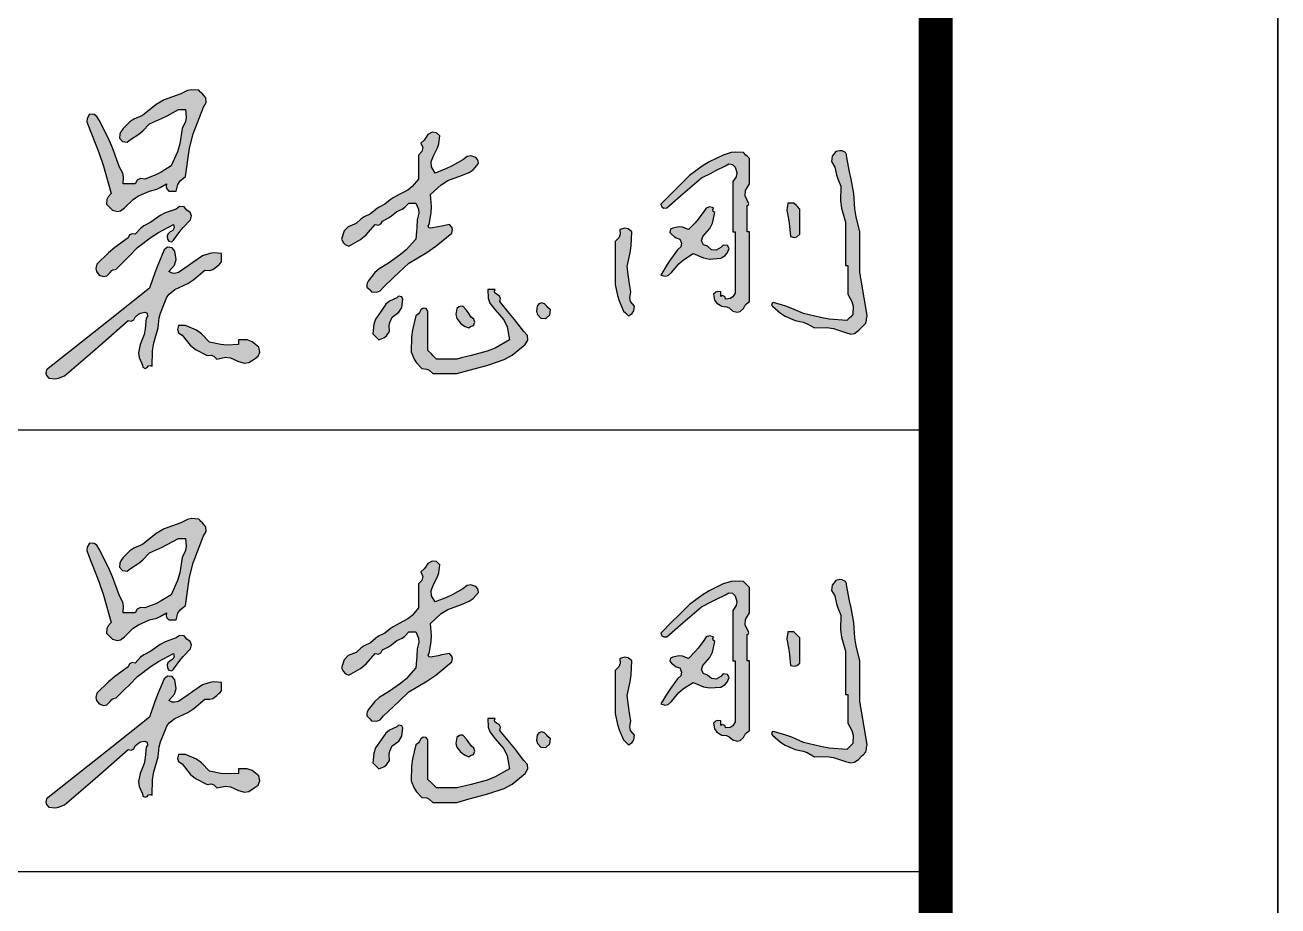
# Model space of a CAD drawing. Extents: x -737978 to 768813, y -372247 to 1140308.
# Drawn here: x 261845 to 263675, y -258268 to -256982 of the extents above; entities that cross this region are included whole.
import ezdxf

# ---------------------------------------------------------------- set-up
doc = ezdxf.new("R2010")
doc.units = 0
doc.header["$LTSCALE"] = 1000
doc.header["$MEASUREMENT"] = 0
doc.layers.get('0').update_dxf_attribs({"linetype": 'CONTINUOUS'})
doc.layers.add('PUB_TITLE', color=4, linetype='CONTINUOUS')

# ---------------------------------------------------------------- blocks, each defined once
blk = doc.blocks.new('wzg')
h = blk.add_hatch(color=256)
h.dxf.hatch_style = 1
h.paths.add_polyline_path([(0.826577, 1.278069), (0.840469, 1.264177), (0.867877, 1.25699), (0.887394, 1.260893), (0.909929, 1.278069), (0.960253, 1.326905), (0.991362, 1.347644), (1.055796, 1.375313), (1.096602, 1.386528), (1.116777, 1.395175), (1.15304, 1.416989), (1.151057, 1.39953), (1.15487, 1.388091), (1.166932, 1.375313), (1.183603, 1.375313), (1.191938, 1.375313), (1.208609, 1.375313), (1.219398, 1.413904), (1.232704, 1.433864), (1.264177, 1.458666), (1.286389, 1.623627), (1.307818, 1.706489), (1.368367, 1.861535), (1.383902, 1.888001), (1.381474, 1.91471), (1.361421, 1.937941), (1.353086, 1.946277), (1.348918, 1.950444), (1.340583, 1.958779), (1.298193, 1.961852), (1.274341, 1.957081), (1.236393, 1.937941), (1.140497, 1.903157), (1.093644, 1.876803), (1.01412, 1.812913), (0.9646, 1.791511), (0.940699, 1.775079), (0.902983, 1.736507), (0.888178, 1.717951), (0.883191, 1.704654), (0.882145, 1.680938), (0.898151, 1.661526), (0.924784, 1.658567), (0.94466, 1.673992), (0.993046, 1.704644), (1.015888, 1.723203), (1.055796, 1.764291), (1.123955, 1.794497), (1.15744, 1.811239), (1.222501, 1.847643), (1.239171, 1.847643), (1.247506, 1.847643), (1.264177, 1.847643), (1.268027, 1.802578), (1.263252, 1.777116), (1.243339, 1.736507), (1.230026, 1.647813), (1.217077, 1.603213), (1.180825, 1.52118), (1.122736, 1.485178), (1.091666, 1.469643), (1.028012, 1.444774), (1.003392, 1.448152), (0.984513, 1.438712), (0.972444, 1.416989), (0.94466, 1.416989), (0.930768, 1.416989), (0.902983, 1.416989), (0.904841, 1.456727), (0.900122, 1.478747), (0.882145, 1.514234), (0.841439, 1.625209), (0.817656, 1.679771), (0.764063, 1.785129), (0.750505, 1.807561), (0.7346, 1.817502), (0.708495, 1.819859), (0.694, 1.795993), (0.692067, 1.776662), (0.701549, 1.750399), (0.761666, 1.597489), (0.78818, 1.519343), (0.833523, 1.361421), (0.815033, 1.341249), (0.808322, 1.326149), (0.805739, 1.298907), (0.819631, 1.285015)])
h.paths.add_polyline_path([(4.760337, 1.17288), (4.764974, 1.111364), (4.787457, 1.106952), (4.802781, 1.110783), (4.820542, 1.125256), (4.820542, 1.183603), (4.820542, 1.212776), (4.820542, 1.271123), (4.80665, 1.285015), (4.799704, 1.291961), (4.785812, 1.305853), (4.77192, 1.305853), (4.764974, 1.305853), (4.751082, 1.305853), (4.747541, 1.289328), (4.746145, 1.280957), (4.744136, 1.264177), (4.756139, 1.203665)], flags=17)
h.paths.add_polyline_path([(4.050933, 0.949191), (4.014803, 0.889091), (4.039648, 0.882852), (4.057454, 0.886809), (4.077318, 0.902983), (4.120035, 0.954486), (4.14619, 0.977735), (4.202346, 1.01412), (4.261757, 0.988091), (4.297394, 0.981893), (4.362105, 0.986336), (4.38731, 1.00173), (4.398815, 1.014878), (4.410727, 1.041904), (4.401296, 1.059139), (4.375984, 1.062755), (4.362105, 1.04885), (4.335639, 1.033315), (4.308929, 1.035743), (4.285698, 1.055796), (4.262467, 1.06462), (4.251035, 1.087485), (4.257914, 1.111364), (4.298917, 1.15804), (4.314635, 1.189478), (4.327375, 1.250285), (4.318543, 1.257581), (4.31607, 1.267475), (4.320429, 1.278069), (4.297409, 1.283866), (4.278392, 1.276735), (4.26486, 1.257231), (4.231982, 1.212953), (4.213717, 1.191878), (4.174562, 1.15304), (4.140976, 1.166616), (4.119531, 1.168266), (4.084264, 1.159986), (4.07157, 1.153695), (4.068021, 1.135946), (4.077318, 1.125256), (4.09444, 1.110814), (4.104804, 1.104892), (4.12594, 1.097472), (4.135038, 1.073527), (4.130431, 1.052797), (4.112048, 1.034958), (4.070467, 0.978492)], flags=17)
h.paths.add_polyline_path([(0.748492, 0.909431), (0.764063, 0.889091), (0.788009, 0.879993), (0.808739, 0.8846), (0.826577, 0.902983), (0.837345, 0.915088), (0.84556, 0.920017), (0.861307, 0.923822), (0.911319, 0.973833), (0.936324, 0.998839), (0.986336, 1.04885), (1.065507, 1.107725), (1.10765, 1.134416), (1.194717, 1.180825), (1.197904, 1.162461), (1.190482, 1.147616), (1.173878, 1.139148), (1.161648, 1.126531), (1.157773, 1.114904), (1.159986, 1.097472), (1.166278, 1.084779), (1.184027, 1.081229), (1.194717, 1.090526), (1.229861, 1.140615), (1.249541, 1.164512), (1.291961, 1.208609), (1.297758, 1.231629), (1.290627, 1.250645), (1.271123, 1.264177), (1.254877, 1.283388), (1.228675, 1.2863), (1.208609, 1.271123), (1.146384, 1.249524), (1.115928, 1.233571), (1.062742, 1.194717), (1.022184, 1.173942), (1.002927, 1.159129), (0.972444, 1.125256), (0.95408, 1.128444), (0.939235, 1.121022), (0.930768, 1.104418), (0.854101, 1.048948), (0.817565, 1.018034), (0.750171, 0.951606), (0.74468, 0.926585)])
h.paths.add_polyline_path([(2.329697, 0.802961), (2.340811, 0.791847), (2.37068, 0.790036), (2.389891, 0.79772), (2.410271, 0.819631), (2.468475, 0.875349), (2.497649, 0.903133), (2.556138, 0.958552), (2.661189, 1.020143), (2.711789, 1.055282), (2.806195, 1.132202), (2.80945, 1.152166), (2.805614, 1.165594), (2.792303, 1.180825), (2.747807, 1.172714), (2.725578, 1.168546), (2.681166, 1.159986), (2.672651, 1.162152), (2.668708, 1.173983), (2.67422, 1.180825), (2.68529, 1.249453), (2.686719, 1.285181), (2.681166, 1.354475), (2.743458, 1.412046), (2.782298, 1.435948), (2.861763, 1.465612), (2.906169, 1.483305), (2.927868, 1.498804), (2.959007, 1.535072), (2.958044, 1.550003), (2.954715, 1.558325), (2.945115, 1.569802), (2.915227, 1.578265), (2.893706, 1.574352), (2.868709, 1.55591), (2.806838, 1.521418), (2.774637, 1.506017), (2.70895, 1.479504), (2.687373, 1.515268), (2.685366, 1.545382), (2.702004, 1.583694), (2.72309, 1.625222), (2.730422, 1.648686), (2.736734, 1.69483), (2.715592, 1.71307), (2.69161, 1.715468), (2.667274, 1.701777), (2.653032, 1.680485), (2.64446, 1.670486), (2.625598, 1.653154), (2.636499, 1.627001), (2.631827, 1.603643), (2.611706, 1.583694), (2.611706, 1.528126), (2.611706, 1.500342), (2.611706, 1.444774), (2.575138, 1.400688), (2.551208, 1.381244), (2.50057, 1.354475), (2.464835, 1.336344), (2.447698, 1.324919), (2.417217, 1.298907), (2.381483, 1.280776), (2.364345, 1.269351), (2.333865, 1.243339), (2.298131, 1.225208), (2.280993, 1.213782), (2.250513, 1.187771), (2.205205, 1.168706), (2.182545, 1.144158), (2.16716, 1.097472), (2.177658, 1.076363), (2.187727, 1.066294), (2.208836, 1.055796), (2.277294, 1.095179), (2.30949, 1.121522), (2.361649, 1.180825), (2.380013, 1.177637), (2.394857, 1.185059), (2.403325, 1.201663), (2.439059, 1.219794), (2.456197, 1.231219), (2.486678, 1.257231), (2.517732, 1.270862), (2.532701, 1.281339), (2.556138, 1.305853), (2.572808, 1.305853), (2.581143, 1.305853), (2.597814, 1.305853), (2.612861, 1.269876), (2.61454, 1.246359), (2.60476, 1.208609), (2.60178, 1.164167), (2.600391, 1.141939), (2.597814, 1.097472), (2.540174, 1.035431), (2.507499, 1.007018), (2.438055, 0.958552), (2.384177, 0.925917), (2.359062, 0.903756), (2.319973, 0.854361), (2.314948, 0.841115), (2.313483, 0.833791), (2.313027, 0.819631), (2.32414, 0.808517)])
h.paths.add_polyline_path([(4.411393, 0.699201), (4.431565, 0.680711), (4.456409, 0.674472), (4.474216, 0.678429), (4.494079, 0.694603), (4.504232, 0.713781), (4.511776, 0.722834), (4.528809, 0.736279), (4.528809, 0.897427), (4.528809, 0.978001), (4.528809, 1.139148), (4.523253, 1.139148), (4.520474, 1.139148), (4.514917, 1.139148), (4.514917, 1.200273), (4.514917, 1.230836), (4.514917, 1.291961), (4.521091, 1.292653), (4.525014, 1.300499), (4.521863, 1.305853), (4.504058, 1.346681), (4.506059, 1.378697), (4.528809, 1.416989), (4.528809, 1.475336), (4.528809, 1.504509), (4.528809, 1.562856), (4.514917, 1.576748), (4.507971, 1.583694), (4.494079, 1.597586), (4.446619, 1.600643), (4.421452, 1.597682), (4.375997, 1.583694), (4.294266, 1.543654), (4.254737, 1.519654), (4.181508, 1.465612), (4.114826, 1.39893), (4.081485, 1.365589), (4.014803, 1.298907), (4.021252, 1.284045), (4.033385, 1.276764), (4.049534, 1.278069), (4.129918, 1.347749), (4.170205, 1.382479), (4.250968, 1.45172), (4.306536, 1.479504), (4.334321, 1.493396), (4.389889, 1.52118), (4.409483, 1.532035), (4.429138, 1.529578), (4.445457, 1.514234), (4.455349, 1.481913), (4.451405, 1.458247), (4.431565, 1.430881), (4.431565, 1.314188), (4.431565, 1.255842), (4.431565, 1.139148), (4.437122, 1.139148), (4.4399, 1.139148), (4.445457, 1.139148), (4.445457, 0.997449), (4.445457, 0.9266), (4.445457, 0.784901), (4.431899, 0.762469), (4.415994, 0.752528), (4.389889, 0.750171), (4.38856, 0.762525), (4.372785, 0.770412), (4.362105, 0.764063), (4.362105, 0.775177), (4.362105, 0.780733), (4.362105, 0.791847), (4.344645, 0.793831), (4.333206, 0.790018), (4.320429, 0.777955), (4.326159, 0.744528), (4.339604, 0.725321), (4.369051, 0.708495), (4.396293, 0.705912)])
h.paths.add_polyline_path([(3.816147, 0.66404), (3.827261, 0.652926), (3.849693, 0.666485), (3.859633, 0.682389), (3.861991, 0.708495), (3.840556, 0.735358), (3.834881, 0.758057), (3.841153, 0.791847), (3.832817, 0.850194), (3.82865, 0.879367), (3.820315, 0.937714), (3.837258, 1.017266), (3.842873, 1.05798), (3.848099, 1.139148), (3.825151, 1.155769), (3.806213, 1.159556), (3.778638, 1.15304), (3.780356, 1.123165), (3.772702, 1.104029), (3.750854, 1.08358), (3.750854, 0.983557), (3.750854, 0.933546), (3.750854, 0.833523), (3.764824, 0.770918), (3.774701, 0.739877), (3.799477, 0.680711), (3.81059, 0.669597)])
h.paths.add_polyline_path([(3.300912, 0.6607), (3.320201, 0.639034), (3.349709, 0.637776), (3.373099, 0.658243), (3.375769, 0.687657), (3.361877, 0.701549), (3.354931, 0.708495), (3.341039, 0.722387), (3.324321, 0.7278), (3.309489, 0.722856), (3.299363, 0.708495), (3.295185, 0.67979)])
h.paths.add_polyline_path([(2.882662, 0.591837), (2.903439, 0.583466), (2.913584, 0.590641), (2.919397, 0.593547), (2.931223, 0.597358), (2.937914, 0.616447), (2.933096, 0.633308), (2.917331, 0.64598), (2.900261, 0.672667), (2.890372, 0.685381), (2.868709, 0.708495), (2.853778, 0.707531), (2.845456, 0.704202), (2.833979, 0.694603), (2.827632, 0.660827), (2.833322, 0.638066), (2.854817, 0.61125), (2.872577, 0.5976)], flags=17)
h.paths.add_polyline_path([(5.015357, 0.579397), (5.084491, 0.555682), (5.114478, 0.547572), (5.135686, 0.551428), (5.160898, 0.569574), (5.177568, 0.586245), (5.185903, 0.59458), (5.202574, 0.61125), (5.205352, 0.627921), (5.206742, 0.636256), (5.20952, 0.652926), (5.195628, 0.736279), (5.188682, 0.777955), (5.17479, 0.861307), (5.172011, 0.877978), (5.170622, 0.886313), (5.167844, 0.902983), (5.167844, 0.997449), (5.167844, 1.044682), (5.167844, 1.139148), (5.146148, 1.226482), (5.139093, 1.271632), (5.133114, 1.361421), (5.116443, 1.444774), (5.108108, 1.48645), (5.091437, 1.569802), (5.09068, 1.581233), (5.089202, 1.587144), (5.084491, 1.597586), (5.064296, 1.607278), (5.050883, 1.608954), (5.028923, 1.604532), (5.006248, 1.576281), (5.003889, 1.545621), (5.021977, 1.514234), (5.031887, 1.468726), (5.038942, 1.446151), (5.056707, 1.403097), (5.055038, 1.319024), (5.060853, 1.275416), (5.084491, 1.194717), (5.084491, 1.094694), (5.084491, 1.044682), (5.084491, 0.94466), (5.090048, 0.94466), (5.092827, 0.94466), (5.098384, 0.94466), (5.098384, 0.877978), (5.098384, 0.844637), (5.098384, 0.777955), (5.12177, 0.73544), (5.128143, 0.708355), (5.126168, 0.659873), (5.112276, 0.64598), (5.10533, 0.639034), (5.091437, 0.625142), (4.990428, 0.634067), (4.939824, 0.642501), (4.841381, 0.666819), (4.773572, 0.696009), (4.738584, 0.708605), (4.66773, 0.729333), (4.659215, 0.727167), (4.655271, 0.715336), (4.660784, 0.708495), (4.707981, 0.667619), (4.735568, 0.650195), (4.792758, 0.625142), (4.839345, 0.615991), (4.862777, 0.607204), (4.903895, 0.583466), (4.97696, 0.585305)])
h.paths.add_polyline_path([(2.368595, 0.527898), (2.382487, 0.514006), (2.412209, 0.524968), (2.42706, 0.536519), (2.445001, 0.562628), (2.442437, 0.596332), (2.445537, 0.61493), (2.458893, 0.64598), (2.498926, 0.673541), (2.515928, 0.701878), (2.521408, 0.750171), (2.515116, 0.762864), (2.497367, 0.766414), (2.486678, 0.757117), (2.443714, 0.737296), (2.423037, 0.7198), (2.396379, 0.680711), (2.364226, 0.634546), (2.35324, 0.604727), (2.347757, 0.548736), (2.361649, 0.534844)])
h.paths.add_polyline_path([(1.523865, 0.409515), (1.569802, 0.388977), (1.604978, 0.379071), (1.629529, 0.382848), (1.6601, 0.40287), (1.684989, 0.419483), (1.694449, 0.443134), (1.687884, 0.47233), (1.648455, 0.50322), (1.619886, 0.513304), (1.569802, 0.514006), (1.569802, 0.502892), (1.569802, 0.497336), (1.569802, 0.486222), (1.502938, 0.483664), (1.468616, 0.486524), (1.403097, 0.500114), (1.356142, 0.549063), (1.326241, 0.569993), (1.264177, 0.597358), (1.247506, 0.597358), (1.239171, 0.597358), (1.222501, 0.597358), (1.216703, 0.574338), (1.223834, 0.555322), (1.243339, 0.54179), (1.290485, 0.483374), (1.322252, 0.457657), (1.389205, 0.423708), (1.412847, 0.425853), (1.428372, 0.420031), (1.444774, 0.40287), (1.494099, 0.412822)])
h.paths.add_polyline_path([(2.674886, 0.338008), (2.695058, 0.319517), (2.750627, 0.319517), (2.778411, 0.319517), (2.833979, 0.319517), (2.906164, 0.339165), (2.942283, 0.34889), (3.014576, 0.368139), (3.107767, 0.399202), (3.153611, 0.424343), (3.229902, 0.486222), (3.245416, 0.512701), (3.24299, 0.539381), (3.222956, 0.562628), (3.167812, 0.632425), (3.140026, 0.667158), (3.084036, 0.736279), (3.087224, 0.754642), (3.079801, 0.769487), (3.063198, 0.777955), (3.054366, 0.785252), (3.051893, 0.795145), (3.056252, 0.805739), (3.039581, 0.805739), (3.031246, 0.805739), (3.014576, 0.805739), (3.015278, 0.755655), (3.025361, 0.727086), (3.056252, 0.687657), (3.105973, 0.6288), (3.124783, 0.589615), (3.139604, 0.514006), (3.056252, 0.466447), (3.010236, 0.447753), (2.917331, 0.423708), (2.88399, 0.415372), (2.86732, 0.411205), (2.833979, 0.40287), (2.786746, 0.40287), (2.763129, 0.40287), (2.715896, 0.40287), (2.696448, 0.422318), (2.686723, 0.432043), (2.667274, 0.451492), (2.667274, 0.543179), (2.667274, 0.589023), (2.667274, 0.680711), (2.65738, 0.694412), (2.639401, 0.697409), (2.625598, 0.687657), (2.618105, 0.671521), (2.611911, 0.663779), (2.597814, 0.652926), (2.578031, 0.571197), (2.572352, 0.528604), (2.57003, 0.444546), (2.586282, 0.401254), (2.599907, 0.38006), (2.632544, 0.347301), (2.659786, 0.344719)])
h.paths.add_polyline_path([(0.459019, 0.306963), (0.47233, 0.291733), (0.508732, 0.288511), (0.528878, 0.291611), (0.562628, 0.305625), (0.710697, 0.432489), (0.784331, 0.496398), (0.930768, 0.625142), (0.949131, 0.621955), (0.963976, 0.629377), (0.972444, 0.64598), (0.990854, 0.662673), (1.003612, 0.669052), (1.028012, 0.673765), (1.040705, 0.667473), (1.044255, 0.649724), (1.034958, 0.639034), (1.030424, 0.576515), (1.023161, 0.54456), (1.000228, 0.486222), (0.991466, 0.439477), (0.994749, 0.411574), (1.01412, 0.368139), (1.016675, 0.35598), (1.030643, 0.348996), (1.041904, 0.354247), (1.049201, 0.363079), (1.059094, 0.365552), (1.069688, 0.361193), (1.073005, 0.45112), (1.080144, 0.496814), (1.104418, 0.583466), (1.110588, 0.640411), (1.117794, 0.669238), (1.139148, 0.722387), (1.155512, 0.760716), (1.169448, 0.779298), (1.201663, 0.805739), (1.276472, 0.840446), (1.312465, 0.863481), (1.375313, 0.916876), (1.404307, 0.915994), (1.421053, 0.921017), (1.444774, 0.937714), (1.455887, 0.948827), (1.461444, 0.954384), (1.472558, 0.965498), (1.472558, 0.984947), (1.472558, 0.994671), (1.472558, 1.01412), (1.42783, 1.01668), (1.404142, 1.013719), (1.361421, 1.000228), (1.305853, 0.96133), (1.278069, 0.941881), (1.222501, 0.902983), (1.200541, 0.898561), (1.187128, 0.900238), (1.166932, 0.909929), (1.200077, 0.946336), (1.209819, 0.979459), (1.201663, 1.028012), (1.185657, 1.047424), (1.159024, 1.050383), (1.139148, 1.034958), (1.10302, 0.947144), (1.086317, 0.902601), (1.055796, 0.812685), (0.81679, 0.623833), (0.697318, 0.529367), (0.458438, 0.340355), (0.455182, 0.320392)])
for p, q in [((1.298193, 1.961852), (1.274341, 1.957081)), ((1.340583, 1.958779), (1.298193, 1.961852)), ((1.348918, 1.950444), (1.340583, 1.958779)), ((1.140497, 1.903157), (1.093644, 1.876803)), ((1.236393, 1.937941), (1.140497, 1.903157)), ((1.274341, 1.957081), (1.236393, 1.937941)), ((1.353086, 1.946277), (1.348918, 1.950444)), ((1.361421, 1.937941), (1.353086, 1.946277)), ((1.381474, 1.91471), (1.361421, 1.937941)), ((1.368367, 1.861535), (1.383902, 1.888001)), ((1.383902, 1.888001), (1.381474, 1.91471)), ((0.708495, 1.819859), (0.694, 1.795993)), ((0.7346, 1.817502), (0.708495, 1.819859)), ((0.750505, 1.807561), (0.7346, 1.817502)), ((1.093644, 1.876803), (1.01412, 1.812913)), ((1.15744, 1.811239), (1.222501, 1.847643)), ((1.222501, 1.847643), (1.239171, 1.847643)), ((1.239171, 1.847643), (1.247506, 1.847643)), ((1.247506, 1.847643), (1.264177, 1.847643)), ((1.264177, 1.847643), (1.268027, 1.802578)), ((1.307818, 1.706489), (1.368367, 1.861535)), ((0.694, 1.795993), (0.692067, 1.776662)), ((0.692067, 1.776662), (0.701549, 1.750399)), ((0.701549, 1.750399), (0.761666, 1.597489)), ((0.764063, 1.785129), (0.750505, 1.807561)), ((0.817656, 1.679771), (0.764063, 1.785129)), ((0.940699, 1.775079), (0.902983, 1.736507)), ((0.9646, 1.791511), (0.940699, 1.775079)), ((1.01412, 1.812913), (0.9646, 1.791511)), ((1.015888, 1.723203), (1.055796, 1.764291)), ((1.055796, 1.764291), (1.123955, 1.794497)), ((1.123955, 1.794497), (1.15744, 1.811239)), ((1.263252, 1.777116), (1.243339, 1.736507)), ((1.268027, 1.802578), (1.263252, 1.777116)), ((0.841439, 1.625209), (0.817656, 1.679771)), ((0.883191, 1.704654), (0.882145, 1.680938)), ((0.882145, 1.680938), (0.898151, 1.661526)), ((0.888178, 1.717951), (0.883191, 1.704654)), ((0.902983, 1.736507), (0.888178, 1.717951)), ((0.924784, 1.658567), (0.94466, 1.673992)), ((0.94466, 1.673992), (0.993046, 1.704644)), ((0.993046, 1.704644), (1.015888, 1.723203)), ((1.243339, 1.736507), (1.230026, 1.647813)), ((1.286389, 1.623627), (1.307818, 1.706489)), ((2.64446, 1.670486), (2.625598, 1.653154)), ((2.653032, 1.680485), (2.64446, 1.670486)), ((2.667274, 1.701777), (2.653032, 1.680485)), ((2.69161, 1.715468), (2.667274, 1.701777)), ((2.715592, 1.71307), (2.69161, 1.715468)), ((2.736734, 1.69483), (2.715592, 1.71307)), ((2.730422, 1.648686), (2.736734, 1.69483)), ((0.761666, 1.597489), (0.78818, 1.519343)), ((0.882145, 1.514234), (0.841439, 1.625209)), ((0.898151, 1.661526), (0.924784, 1.658567)), ((1.217077, 1.603213), (1.180825, 1.52118)), ((1.230026, 1.647813), (1.217077, 1.603213)), ((1.264177, 1.458666), (1.286389, 1.623627)), ((2.631827, 1.603643), (2.611706, 1.583694)), ((2.625598, 1.653154), (2.636499, 1.627001)), ((2.636499, 1.627001), (2.631827, 1.603643)), ((2.702004, 1.583694), (2.72309, 1.625222)), ((2.72309, 1.625222), (2.730422, 1.648686)), ((4.421452, 1.597682), (4.375997, 1.583694)), ((4.446619, 1.600643), (4.421452, 1.597682)), ((4.494079, 1.597586), (4.446619, 1.600643)), ((4.507971, 1.583694), (4.494079, 1.597586)), ((5.028923, 1.604532), (5.006248, 1.576281)), ((5.050883, 1.608954), (5.028923, 1.604532)), ((5.064296, 1.607278), (5.050883, 1.608954)), ((5.084491, 1.597586), (5.064296, 1.607278)), ((5.089202, 1.587144), (5.084491, 1.597586)), ((2.611706, 1.583694), (2.611706, 1.528126)), ((2.611706, 1.528126), (2.611706, 1.500342)), ((2.685366, 1.545382), (2.702004, 1.583694)), ((2.687373, 1.515268), (2.685366, 1.545382)), ((2.868709, 1.55591), (2.806838, 1.521418)), ((2.893706, 1.574352), (2.868709, 1.55591)), ((2.915227, 1.578265), (2.893706, 1.574352)), ((2.945115, 1.569802), (2.915227, 1.578265)), ((2.927868, 1.498804), (2.959007, 1.535072)), ((2.954715, 1.558325), (2.945115, 1.569802)), ((2.958044, 1.550003), (2.954715, 1.558325)), ((2.959007, 1.535072), (2.958044, 1.550003)), ((4.294266, 1.543654), (4.254737, 1.519654)), ((4.375997, 1.583694), (4.294266, 1.543654)), ((4.389889, 1.52118), (4.409483, 1.532035)), ((4.409483, 1.532035), (4.429138, 1.529578)), ((4.429138, 1.529578), (4.445457, 1.514234)), ((4.514917, 1.576748), (4.507971, 1.583694)), ((4.528809, 1.562856), (4.514917, 1.576748)), ((4.528809, 1.504509), (4.528809, 1.562856)), ((5.006248, 1.576281), (5.003889, 1.545621)), ((5.003889, 1.545621), (5.021977, 1.514234)), ((5.09068, 1.581233), (5.089202, 1.587144)), ((5.091437, 1.569802), (5.09068, 1.581233)), ((5.108108, 1.48645), (5.091437, 1.569802)), ((0.78818, 1.519343), (0.833523, 1.361421)), ((0.900122, 1.478747), (0.882145, 1.514234)), ((0.904841, 1.456727), (0.900122, 1.478747)), ((0.902983, 1.416989), (0.904841, 1.456727)), ((1.091666, 1.469643), (1.028012, 1.444774)), ((1.122736, 1.485178), (1.091666, 1.469643)), ((1.180825, 1.52118), (1.122736, 1.485178)), ((1.232704, 1.433864), (1.264177, 1.458666)), ((2.611706, 1.500342), (2.611706, 1.444774)), ((2.70895, 1.479504), (2.687373, 1.515268)), ((2.774637, 1.506017), (2.70895, 1.479504)), ((2.806838, 1.521418), (2.774637, 1.506017)), ((2.782298, 1.435948), (2.861763, 1.465612)), ((2.861763, 1.465612), (2.906169, 1.483305)), ((2.906169, 1.483305), (2.927868, 1.498804)), ((4.181508, 1.465612), (4.114826, 1.39893)), ((4.170205, 1.382479), (4.250968, 1.45172)), ((4.254737, 1.519654), (4.181508, 1.465612)), ((4.250968, 1.45172), (4.306536, 1.479504)), ((4.306536, 1.479504), (4.334321, 1.493396)), ((4.334321, 1.493396), (4.389889, 1.52118)), ((4.451405, 1.458247), (4.431565, 1.430881)), ((4.445457, 1.514234), (4.455349, 1.481913)), ((4.455349, 1.481913), (4.451405, 1.458247)), ((4.528809, 1.475336), (4.528809, 1.504509)), ((4.528809, 1.416989), (4.528809, 1.475336)), ((5.021977, 1.514234), (5.031887, 1.468726)), ((5.031887, 1.468726), (5.038942, 1.446151)), ((5.116443, 1.444774), (5.108108, 1.48645)), ((0.930768, 1.416989), (0.902983, 1.416989)), ((0.94466, 1.416989), (0.930768, 1.416989)), ((0.972444, 1.416989), (0.94466, 1.416989)), ((0.984513, 1.438712), (0.972444, 1.416989)), ((1.003392, 1.448152), (0.984513, 1.438712)), ((1.028012, 1.444774), (1.003392, 1.448152)), ((1.055796, 1.375313), (1.096602, 1.386528)), ((1.096602, 1.386528), (1.116777, 1.395175)), ((1.116777, 1.395175), (1.15304, 1.416989)), ((1.15304, 1.416989), (1.151057, 1.39953)), ((1.151057, 1.39953), (1.15487, 1.388091)), ((1.15487, 1.388091), (1.166932, 1.375313)), ((1.208609, 1.375313), (1.219398, 1.413904)), ((1.219398, 1.413904), (1.232704, 1.433864)), ((2.551208, 1.381244), (2.50057, 1.354475)), ((2.575138, 1.400688), (2.551208, 1.381244)), ((2.611706, 1.444774), (2.575138, 1.400688)), ((2.681166, 1.354475), (2.743458, 1.412046)), ((2.743458, 1.412046), (2.782298, 1.435948)), ((4.114826, 1.39893), (4.081485, 1.365589)), ((4.129918, 1.347749), (4.170205, 1.382479)), ((4.431565, 1.430881), (4.431565, 1.314188)), ((4.504058, 1.346681), (4.506059, 1.378697)), ((4.506059, 1.378697), (4.528809, 1.416989)), ((5.038942, 1.446151), (5.056707, 1.403097)), ((5.056707, 1.403097), (5.055038, 1.319024)), ((5.133114, 1.361421), (5.116443, 1.444774)), ((0.808322, 1.326149), (0.805739, 1.298907)), ((0.815033, 1.341249), (0.808322, 1.326149)), ((0.833523, 1.361421), (0.815033, 1.341249)), ((0.909929, 1.278069), (0.960253, 1.326905)), ((0.960253, 1.326905), (0.991362, 1.347644)), ((0.991362, 1.347644), (1.055796, 1.375313)), ((1.166932, 1.375313), (1.183603, 1.375313)), ((1.183603, 1.375313), (1.191938, 1.375313)), ((1.191938, 1.375313), (1.208609, 1.375313)), ((2.447698, 1.324919), (2.417217, 1.298907)), ((2.464835, 1.336344), (2.447698, 1.324919)), ((2.50057, 1.354475), (2.464835, 1.336344)), ((2.532701, 1.281339), (2.556138, 1.305853)), ((2.556138, 1.305853), (2.572808, 1.305853)), ((2.572808, 1.305853), (2.581143, 1.305853)), ((2.581143, 1.305853), (2.597814, 1.305853)), ((2.597814, 1.305853), (2.612861, 1.269876)), ((2.686719, 1.285181), (2.681166, 1.354475)), ((4.081485, 1.365589), (4.014803, 1.298907)), ((4.049534, 1.278069), (4.129918, 1.347749)), ((4.431565, 1.314188), (4.431565, 1.255842)), ((4.521863, 1.305853), (4.504058, 1.346681)), ((4.525014, 1.300499), (4.521863, 1.305853)), ((4.751082, 1.305853), (4.747541, 1.289328)), ((4.764974, 1.305853), (4.751082, 1.305853)), ((4.77192, 1.305853), (4.764974, 1.305853)), ((4.785812, 1.305853), (4.77192, 1.305853)), ((4.799704, 1.291961), (4.785812, 1.305853)), ((5.055038, 1.319024), (5.060853, 1.275416)), ((5.139093, 1.271632), (5.133114, 1.361421)), ((0.805739, 1.298907), (0.819631, 1.285015)), ((0.819631, 1.285015), (0.826577, 1.278069)), ((0.826577, 1.278069), (0.840469, 1.264177)), ((0.840469, 1.264177), (0.867877, 1.25699)), ((0.867877, 1.25699), (0.887394, 1.260893)), ((0.887394, 1.260893), (0.909929, 1.278069)), ((1.115928, 1.233571), (1.062742, 1.194717)), ((1.146384, 1.249524), (1.115928, 1.233571)), ((1.208609, 1.271123), (1.146384, 1.249524)), ((1.228675, 1.2863), (1.208609, 1.271123)), ((1.254877, 1.283388), (1.228675, 1.2863)), ((1.271123, 1.264177), (1.254877, 1.283388)), ((1.290627, 1.250645), (1.271123, 1.264177)), ((1.297758, 1.231629), (1.290627, 1.250645)), ((2.333865, 1.243339), (2.298131, 1.225208)), ((2.364345, 1.269351), (2.333865, 1.243339)), ((2.381483, 1.280776), (2.364345, 1.269351)), ((2.417217, 1.298907), (2.381483, 1.280776)), ((2.456197, 1.231219), (2.486678, 1.257231)), ((2.486678, 1.257231), (2.517732, 1.270862)), ((2.517732, 1.270862), (2.532701, 1.281339)), ((2.61454, 1.246359), (2.60476, 1.208609)), ((2.612861, 1.269876), (2.61454, 1.246359)), ((2.67422, 1.180825), (2.68529, 1.249453)), ((2.68529, 1.249453), (2.686719, 1.285181)), ((4.014803, 1.298907), (4.021252, 1.284045)), ((4.021252, 1.284045), (4.033385, 1.276764)), ((4.033385, 1.276764), (4.049534, 1.278069)), ((4.26486, 1.257231), (4.231982, 1.212953)), ((4.278392, 1.276735), (4.26486, 1.257231)), ((4.297409, 1.283866), (4.278392, 1.276735)), ((4.320429, 1.278069), (4.297409, 1.283866)), ((4.314635, 1.189478), (4.327375, 1.250285)), ((4.31607, 1.267475), (4.320429, 1.278069)), ((4.318543, 1.257581), (4.31607, 1.267475)), ((4.327375, 1.250285), (4.318543, 1.257581)), ((4.431565, 1.255842), (4.431565, 1.139148)), ((4.514917, 1.291961), (4.521091, 1.292653)), ((4.514917, 1.230836), (4.514917, 1.291961)), ((4.521091, 1.292653), (4.525014, 1.300499)), ((4.746145, 1.280957), (4.744136, 1.264177)), ((4.744136, 1.264177), (4.756139, 1.203665)), ((4.747541, 1.289328), (4.746145, 1.280957)), ((4.80665, 1.285015), (4.799704, 1.291961)), ((4.820542, 1.271123), (4.80665, 1.285015)), ((4.820542, 1.212776), (4.820542, 1.271123)), ((5.060853, 1.275416), (5.084491, 1.194717)), ((5.146148, 1.226482), (5.139093, 1.271632)), ((1.022184, 1.173942), (1.002927, 1.159129)), ((1.062742, 1.194717), (1.022184, 1.173942)), ((1.10765, 1.134416), (1.194717, 1.180825)), ((1.197904, 1.162461), (1.190482, 1.147616)), ((1.194717, 1.180825), (1.197904, 1.162461)), ((1.229861, 1.140615), (1.249541, 1.164512)), ((1.249541, 1.164512), (1.291961, 1.208609)), ((1.291961, 1.208609), (1.297758, 1.231629)), ((2.205205, 1.168706), (2.182545, 1.144158)), ((2.250513, 1.187771), (2.205205, 1.168706)), ((2.280993, 1.213782), (2.250513, 1.187771)), ((2.298131, 1.225208), (2.280993, 1.213782)), ((2.30949, 1.121522), (2.361649, 1.180825)), ((2.361649, 1.180825), (2.380013, 1.177637)), ((2.380013, 1.177637), (2.394857, 1.185059)), ((2.394857, 1.185059), (2.403325, 1.201663)), ((2.403325, 1.201663), (2.439059, 1.219794)), ((2.439059, 1.219794), (2.456197, 1.231219)), ((2.60178, 1.164167), (2.600391, 1.141939)), ((2.60476, 1.208609), (2.60178, 1.164167)), ((2.668708, 1.173983), (2.67422, 1.180825)), ((2.672651, 1.162152), (2.668708, 1.173983)), ((2.681166, 1.159986), (2.672651, 1.162152)), ((2.725578, 1.168546), (2.681166, 1.159986)), ((2.747807, 1.172714), (2.725578, 1.168546)), ((2.792303, 1.180825), (2.747807, 1.172714)), ((2.805614, 1.165594), (2.792303, 1.180825)), ((2.80945, 1.152166), (2.805614, 1.165594)), ((4.119531, 1.168266), (4.084264, 1.159986)), ((4.140976, 1.166616), (4.119531, 1.168266)), ((4.174562, 1.15304), (4.140976, 1.166616)), ((4.213717, 1.191878), (4.174562, 1.15304)), ((4.231982, 1.212953), (4.213717, 1.191878)), ((4.298917, 1.15804), (4.314635, 1.189478)), ((4.514917, 1.200273), (4.514917, 1.230836)), ((4.514917, 1.139148), (4.514917, 1.200273)), ((4.756139, 1.203665), (4.760337, 1.17288)), ((4.760337, 1.17288), (4.764974, 1.111364)), ((4.820542, 1.183603), (4.820542, 1.212776)), ((4.820542, 1.125256), (4.820542, 1.183603)), ((5.084491, 1.194717), (5.084491, 1.094694)), ((5.167844, 1.139148), (5.146148, 1.226482)), ((0.930768, 1.104418), (0.854101, 1.048948)), ((0.939235, 1.121022), (0.930768, 1.104418)), ((0.95408, 1.128444), (0.939235, 1.121022)), ((0.972444, 1.125256), (0.95408, 1.128444)), ((1.002927, 1.159129), (0.972444, 1.125256)), ((0.986336, 1.04885), (1.065507, 1.107725)), ((1.065507, 1.107725), (1.10765, 1.134416)), ((1.161648, 1.126531), (1.157773, 1.114904)), ((1.157773, 1.114904), (1.159986, 1.097472)), ((1.159986, 1.097472), (1.166278, 1.084779)), ((1.173878, 1.139148), (1.161648, 1.126531)), ((1.190482, 1.147616), (1.173878, 1.139148)), ((1.184027, 1.081229), (1.194717, 1.090526)), ((1.194717, 1.090526), (1.229861, 1.140615)), ((2.182545, 1.144158), (2.16716, 1.097472)), ((2.16716, 1.097472), (2.177658, 1.076363)), ((2.208836, 1.055796), (2.277294, 1.095179)), ((2.277294, 1.095179), (2.30949, 1.121522)), ((2.597814, 1.097472), (2.540174, 1.035431)), ((2.600391, 1.141939), (2.597814, 1.097472)), ((2.711789, 1.055282), (2.806195, 1.132202)), ((2.806195, 1.132202), (2.80945, 1.152166)), ((3.772702, 1.104029), (3.750854, 1.08358)), ((3.780356, 1.123165), (3.772702, 1.104029)), ((3.806213, 1.159556), (3.778638, 1.15304)), ((3.778638, 1.15304), (3.780356, 1.123165)), ((3.825151, 1.155769), (3.806213, 1.159556)), ((3.848099, 1.139148), (3.825151, 1.155769)), ((3.842873, 1.05798), (3.848099, 1.139148)), ((4.07157, 1.153695), (4.068021, 1.135946)), ((4.068021, 1.135946), (4.077318, 1.125256)), ((4.084264, 1.159986), (4.07157, 1.153695)), ((4.077318, 1.125256), (4.09444, 1.110814)), ((4.09444, 1.110814), (4.104804, 1.104892)), ((4.104804, 1.104892), (4.12594, 1.097472)), ((4.12594, 1.097472), (4.135038, 1.073527)), ((4.251035, 1.087485), (4.257914, 1.111364)), ((4.257914, 1.111364), (4.298917, 1.15804)), ((4.431565, 1.139148), (4.437122, 1.139148)), ((4.437122, 1.139148), (4.4399, 1.139148)), ((4.4399, 1.139148), (4.445457, 1.139148)), ((4.445457, 1.139148), (4.445457, 0.997449)), ((4.520474, 1.139148), (4.514917, 1.139148)), ((4.523253, 1.139148), (4.520474, 1.139148)), ((4.528809, 1.139148), (4.523253, 1.139148)), ((4.528809, 0.978001), (4.528809, 1.139148)), ((4.764974, 1.111364), (4.787457, 1.106952)), ((4.787457, 1.106952), (4.802781, 1.110783)), ((4.802781, 1.110783), (4.820542, 1.125256)), ((5.084491, 1.094694), (5.084491, 1.044682)), ((5.167844, 1.044682), (5.167844, 1.139148)), ((0.817565, 1.018034), (0.750171, 0.951606)), ((0.854101, 1.048948), (0.817565, 1.018034)), ((0.936324, 0.998839), (0.986336, 1.04885)), ((1.139148, 1.034958), (1.10302, 0.947144)), ((1.159024, 1.050383), (1.139148, 1.034958)), ((1.185657, 1.047424), (1.159024, 1.050383)), ((1.166278, 1.084779), (1.184027, 1.081229)), ((1.201663, 1.028012), (1.185657, 1.047424)), ((1.209819, 0.979459), (1.201663, 1.028012)), ((1.42783, 1.01668), (1.404142, 1.013719)), ((1.472558, 1.01412), (1.42783, 1.01668)), ((2.177658, 1.076363), (2.187727, 1.066294)), ((2.187727, 1.066294), (2.208836, 1.055796)), ((2.540174, 1.035431), (2.507499, 1.007018)), ((2.556138, 0.958552), (2.661189, 1.020143)), ((2.661189, 1.020143), (2.711789, 1.055282)), ((3.750854, 1.08358), (3.750854, 0.983557)), ((3.820315, 0.937714), (3.837258, 1.017266)), ((3.837258, 1.017266), (3.842873, 1.05798)), ((4.112048, 1.034958), (4.070467, 0.978492)), ((4.130431, 1.052797), (4.112048, 1.034958)), ((4.135038, 1.073527), (4.130431, 1.052797)), ((4.262467, 1.06462), (4.251035, 1.087485)), ((4.285698, 1.055796), (4.262467, 1.06462)), ((4.308929, 1.035743), (4.285698, 1.055796)), ((4.335639, 1.033315), (4.308929, 1.035743)), ((4.362105, 1.04885), (4.335639, 1.033315)), ((4.375984, 1.062755), (4.362105, 1.04885)), ((4.401296, 1.059139), (4.375984, 1.062755)), ((4.398815, 1.014878), (4.410727, 1.041904)), ((4.410727, 1.041904), (4.401296, 1.059139)), ((5.084491, 1.044682), (5.084491, 0.94466)), ((5.167844, 0.997449), (5.167844, 1.044682)), ((0.750171, 0.951606), (0.74468, 0.926585)), ((0.861307, 0.923822), (0.911319, 0.973833)), ((0.911319, 0.973833), (0.936324, 0.998839)), ((1.10302, 0.947144), (1.086317, 0.902601)), ((1.166932, 0.909929), (1.200077, 0.946336)), ((1.200077, 0.946336), (1.209819, 0.979459)), ((1.305853, 0.96133), (1.278069, 0.941881)), ((1.361421, 1.000228), (1.305853, 0.96133)), ((1.404142, 1.013719), (1.361421, 1.000228)), ((1.444774, 0.937714), (1.455887, 0.948827)), ((1.455887, 0.948827), (1.461444, 0.954384)), ((1.461444, 0.954384), (1.472558, 0.965498)), ((1.472558, 0.994671), (1.472558, 1.01412)), ((1.472558, 0.984947), (1.472558, 0.994671)), ((1.472558, 0.965498), (1.472558, 0.984947)), ((2.438055, 0.958552), (2.384177, 0.925917)), ((2.507499, 1.007018), (2.438055, 0.958552)), ((2.497649, 0.903133), (2.556138, 0.958552)), ((3.750854, 0.983557), (3.750854, 0.933546)), ((4.050933, 0.949191), (4.014803, 0.889091)), ((4.070467, 0.978492), (4.050933, 0.949191)), ((4.077318, 0.902983), (4.120035, 0.954486)), ((4.120035, 0.954486), (4.14619, 0.977735)), ((4.14619, 0.977735), (4.202346, 1.01412)), ((4.202346, 1.01412), (4.261757, 0.988091)), ((4.261757, 0.988091), (4.297394, 0.981893)), ((4.297394, 0.981893), (4.362105, 0.986336)), ((4.362105, 0.986336), (4.38731, 1.00173)), ((4.38731, 1.00173), (4.398815, 1.014878)), ((4.445457, 0.997449), (4.445457, 0.9266)), ((4.528809, 0.897427), (4.528809, 0.978001)), ((5.084491, 0.94466), (5.090048, 0.94466)), ((5.090048, 0.94466), (5.092827, 0.94466)), ((5.092827, 0.94466), (5.098384, 0.94466)), ((5.098384, 0.94466), (5.098384, 0.877978)), ((5.167844, 0.902983), (5.167844, 0.997449)), ((0.74468, 0.926585), (0.748492, 0.909431)), ((0.748492, 0.909431), (0.764063, 0.889091)), ((0.764063, 0.889091), (0.788009, 0.879993)), ((0.788009, 0.879993), (0.808739, 0.8846)), ((0.808739, 0.8846), (0.826577, 0.902983)), ((0.826577, 0.902983), (0.837345, 0.915088)), ((0.837345, 0.915088), (0.84556, 0.920017)), ((0.84556, 0.920017), (0.861307, 0.923822)), ((1.086317, 0.902601), (1.055796, 0.812685)), ((1.187128, 0.900238), (1.166932, 0.909929)), ((1.200541, 0.898561), (1.187128, 0.900238)), ((1.222501, 0.902983), (1.200541, 0.898561)), ((1.278069, 0.941881), (1.222501, 0.902983)), ((1.312465, 0.863481), (1.375313, 0.916876)), ((1.375313, 0.916876), (1.404307, 0.915994)), ((1.404307, 0.915994), (1.421053, 0.921017)), ((1.421053, 0.921017), (1.444774, 0.937714)), ((2.359062, 0.903756), (2.319973, 0.854361)), ((2.384177, 0.925917), (2.359062, 0.903756)), ((2.410271, 0.819631), (2.468475, 0.875349)), ((2.468475, 0.875349), (2.497649, 0.903133)), ((3.750854, 0.933546), (3.750854, 0.833523)), ((3.82865, 0.879367), (3.820315, 0.937714)), ((3.832817, 0.850194), (3.82865, 0.879367)), ((4.014803, 0.889091), (4.039648, 0.882852)), ((4.039648, 0.882852), (4.057454, 0.886809)), ((4.057454, 0.886809), (4.077318, 0.902983)), ((4.445457, 0.9266), (4.445457, 0.784901)), ((4.528809, 0.736279), (4.528809, 0.897427)), ((5.098384, 0.877978), (5.098384, 0.844637)), ((5.170622, 0.886313), (5.167844, 0.902983)), ((5.172011, 0.877978), (5.170622, 0.886313)), ((5.17479, 0.861307), (5.172011, 0.877978)), ((1.055796, 0.812685), (0.81679, 0.623833)), ((1.169448, 0.779298), (1.201663, 0.805739)), ((1.201663, 0.805739), (1.276472, 0.840446)), ((1.276472, 0.840446), (1.312465, 0.863481)), ((2.313483, 0.833791), (2.313027, 0.819631)), ((2.313027, 0.819631), (2.32414, 0.808517)), ((2.314948, 0.841115), (2.313483, 0.833791)), ((2.319973, 0.854361), (2.314948, 0.841115)), ((2.32414, 0.808517), (2.329697, 0.802961)), ((2.329697, 0.802961), (2.340811, 0.791847)), ((2.389891, 0.79772), (2.410271, 0.819631)), ((3.031246, 0.805739), (3.014576, 0.805739)), ((3.014576, 0.805739), (3.015278, 0.755655)), ((3.039581, 0.805739), (3.031246, 0.805739)), ((3.056252, 0.805739), (3.039581, 0.805739)), ((3.051893, 0.795145), (3.056252, 0.805739)), ((3.750854, 0.833523), (3.764824, 0.770918)), ((3.841153, 0.791847), (3.832817, 0.850194)), ((5.098384, 0.844637), (5.098384, 0.777955)), ((5.188682, 0.777955), (5.17479, 0.861307)), ((1.139148, 0.722387), (1.155512, 0.760716)), ((1.155512, 0.760716), (1.169448, 0.779298)), ((2.340811, 0.791847), (2.37068, 0.790036)), ((2.37068, 0.790036), (2.389891, 0.79772)), ((2.443714, 0.737296), (2.423037, 0.7198)), ((2.486678, 0.757117), (2.443714, 0.737296)), ((2.497367, 0.766414), (2.486678, 0.757117)), ((2.515116, 0.762864), (2.497367, 0.766414)), ((2.521408, 0.750171), (2.515116, 0.762864)), ((2.515928, 0.701878), (2.521408, 0.750171)), ((3.015278, 0.755655), (3.025361, 0.727086)), ((3.025361, 0.727086), (3.056252, 0.687657)), ((3.054366, 0.785252), (3.051893, 0.795145)), ((3.063198, 0.777955), (3.054366, 0.785252)), ((3.079801, 0.769487), (3.063198, 0.777955)), ((3.087224, 0.754642), (3.079801, 0.769487)), ((3.084036, 0.736279), (3.087224, 0.754642)), ((3.140026, 0.667158), (3.084036, 0.736279)), ((3.324321, 0.7278), (3.309489, 0.722856)), ((3.341039, 0.722387), (3.324321, 0.7278)), ((3.764824, 0.770918), (3.774701, 0.739877)), ((3.774701, 0.739877), (3.799477, 0.680711)), ((3.834881, 0.758057), (3.841153, 0.791847)), ((3.840556, 0.735358), (3.834881, 0.758057)), ((3.861991, 0.708495), (3.840556, 0.735358)), ((4.333206, 0.790018), (4.320429, 0.777955)), ((4.320429, 0.777955), (4.326159, 0.744528)), ((4.326159, 0.744528), (4.339604, 0.725321)), ((4.344645, 0.793831), (4.333206, 0.790018)), ((4.339604, 0.725321), (4.369051, 0.708495)), ((4.362105, 0.791847), (4.344645, 0.793831)), ((4.362105, 0.780733), (4.362105, 0.791847)), ((4.362105, 0.775177), (4.362105, 0.780733)), ((4.362105, 0.764063), (4.362105, 0.775177)), ((4.372785, 0.770412), (4.362105, 0.764063)), ((4.38856, 0.762525), (4.372785, 0.770412)), ((4.389889, 0.750171), (4.38856, 0.762525)), ((4.415994, 0.752528), (4.389889, 0.750171)), ((4.431899, 0.762469), (4.415994, 0.752528)), ((4.445457, 0.784901), (4.431899, 0.762469)), ((4.511776, 0.722834), (4.528809, 0.736279)), ((4.659215, 0.727167), (4.655271, 0.715336)), ((4.66773, 0.729333), (4.659215, 0.727167)), ((4.738584, 0.708605), (4.66773, 0.729333)), ((5.098384, 0.777955), (5.12177, 0.73544)), ((5.12177, 0.73544), (5.128143, 0.708355)), ((5.195628, 0.736279), (5.188682, 0.777955)), ((5.20952, 0.652926), (5.195628, 0.736279)), ((0.972444, 0.64598), (0.990854, 0.662673)), ((0.990854, 0.662673), (1.003612, 0.669052)), ((1.003612, 0.669052), (1.028012, 0.673765)), ((1.028012, 0.673765), (1.040705, 0.667473)), ((1.040705, 0.667473), (1.044255, 0.649724)), ((1.110588, 0.640411), (1.117794, 0.669238)), ((1.117794, 0.669238), (1.139148, 0.722387)), ((2.396379, 0.680711), (2.364226, 0.634546)), ((2.423037, 0.7198), (2.396379, 0.680711)), ((2.458893, 0.64598), (2.498926, 0.673541)), ((2.498926, 0.673541), (2.515928, 0.701878)), ((2.597814, 0.652926), (2.578031, 0.571197)), ((2.611911, 0.663779), (2.597814, 0.652926)), ((2.618105, 0.671521), (2.611911, 0.663779)), ((2.625598, 0.687657), (2.618105, 0.671521)), ((2.639401, 0.697409), (2.625598, 0.687657)), ((2.65738, 0.694412), (2.639401, 0.697409)), ((2.667274, 0.680711), (2.65738, 0.694412)), ((2.667274, 0.589023), (2.667274, 0.680711)), ((2.833979, 0.694603), (2.827632, 0.660827)), ((2.827632, 0.660827), (2.833322, 0.638066)), ((2.845456, 0.704202), (2.833979, 0.694603)), ((2.853778, 0.707531), (2.845456, 0.704202)), ((2.868709, 0.708495), (2.853778, 0.707531)), ((2.890372, 0.685381), (2.868709, 0.708495)), ((2.900261, 0.672667), (2.890372, 0.685381)), ((2.917331, 0.64598), (2.900261, 0.672667)), ((3.056252, 0.687657), (3.105973, 0.6288)), ((3.167812, 0.632425), (3.140026, 0.667158)), ((3.299363, 0.708495), (3.295185, 0.67979)), ((3.295185, 0.67979), (3.300912, 0.6607)), ((3.309489, 0.722856), (3.299363, 0.708495)), ((3.300912, 0.6607), (3.320201, 0.639034)), ((3.354931, 0.708495), (3.341039, 0.722387)), ((3.349709, 0.637776), (3.373099, 0.658243)), ((3.361877, 0.701549), (3.354931, 0.708495)), ((3.375769, 0.687657), (3.361877, 0.701549)), ((3.373099, 0.658243), (3.375769, 0.687657)), ((3.799477, 0.680711), (3.81059, 0.669597)), ((3.81059, 0.669597), (3.816147, 0.66404)), ((3.816147, 0.66404), (3.827261, 0.652926)), ((3.827261, 0.652926), (3.849693, 0.666485)), ((3.849693, 0.666485), (3.859633, 0.682389)), ((3.859633, 0.682389), (3.861991, 0.708495)), ((4.369051, 0.708495), (4.396293, 0.705912)), ((4.396293, 0.705912), (4.411393, 0.699201)), ((4.411393, 0.699201), (4.431565, 0.680711)), ((4.431565, 0.680711), (4.456409, 0.674472)), ((4.456409, 0.674472), (4.474216, 0.678429)), ((4.474216, 0.678429), (4.494079, 0.694603)), ((4.494079, 0.694603), (4.504232, 0.713781)), ((4.504232, 0.713781), (4.511776, 0.722834)), ((4.655271, 0.715336), (4.660784, 0.708495)), ((4.660784, 0.708495), (4.707981, 0.667619)), ((4.707981, 0.667619), (4.735568, 0.650195)), ((4.773572, 0.696009), (4.738584, 0.708605)), ((4.841381, 0.666819), (4.773572, 0.696009)), ((4.939824, 0.642501), (4.841381, 0.666819)), ((5.126168, 0.659873), (5.112276, 0.64598)), ((5.128143, 0.708355), (5.126168, 0.659873)), ((5.206742, 0.636256), (5.20952, 0.652926)), ((0.81679, 0.623833), (0.697318, 0.529367)), ((0.784331, 0.496398), (0.930768, 0.625142)), ((0.930768, 0.625142), (0.949131, 0.621955)), ((0.949131, 0.621955), (0.963976, 0.629377)), ((0.963976, 0.629377), (0.972444, 0.64598)), ((1.034958, 0.639034), (1.030424, 0.576515)), ((1.044255, 0.649724), (1.034958, 0.639034)), ((1.080144, 0.496814), (1.104418, 0.583466)), ((1.104418, 0.583466), (1.110588, 0.640411)), ((1.222501, 0.597358), (1.216703, 0.574338)), ((1.239171, 0.597358), (1.222501, 0.597358)), ((1.247506, 0.597358), (1.239171, 0.597358)), ((1.264177, 0.597358), (1.247506, 0.597358)), ((1.326241, 0.569993), (1.264177, 0.597358)), ((2.35324, 0.604727), (2.347757, 0.548736)), ((2.364226, 0.634546), (2.35324, 0.604727)), ((2.442437, 0.596332), (2.445537, 0.61493)), ((2.445001, 0.562628), (2.442437, 0.596332)), ((2.445537, 0.61493), (2.458893, 0.64598)), ((2.667274, 0.543179), (2.667274, 0.589023)), ((2.833322, 0.638066), (2.854817, 0.61125)), ((2.854817, 0.61125), (2.872577, 0.5976)), ((2.872577, 0.5976), (2.882662, 0.591837)), ((2.882662, 0.591837), (2.903439, 0.583466)), ((2.903439, 0.583466), (2.913584, 0.590641)), ((2.913584, 0.590641), (2.919397, 0.593547)), ((2.933096, 0.633308), (2.917331, 0.64598)), ((2.919397, 0.593547), (2.931223, 0.597358)), ((2.931223, 0.597358), (2.937914, 0.616447)), ((2.937914, 0.616447), (2.933096, 0.633308)), ((3.105973, 0.6288), (3.124783, 0.589615)), ((3.124783, 0.589615), (3.139604, 0.514006)), ((3.222956, 0.562628), (3.167812, 0.632425)), ((3.320201, 0.639034), (3.349709, 0.637776)), ((4.735568, 0.650195), (4.792758, 0.625142)), ((4.792758, 0.625142), (4.839345, 0.615991)), ((4.839345, 0.615991), (4.862777, 0.607204)), ((4.862777, 0.607204), (4.903895, 0.583466)), ((4.903895, 0.583466), (4.97696, 0.585305)), ((4.990428, 0.634067), (4.939824, 0.642501)), ((4.97696, 0.585305), (5.015357, 0.579397)), ((5.091437, 0.625142), (4.990428, 0.634067)), ((5.10533, 0.639034), (5.091437, 0.625142)), ((5.112276, 0.64598), (5.10533, 0.639034)), ((5.160898, 0.569574), (5.177568, 0.586245)), ((5.177568, 0.586245), (5.185903, 0.59458)), ((5.185903, 0.59458), (5.202574, 0.61125)), ((5.202574, 0.61125), (5.205352, 0.627921)), ((5.205352, 0.627921), (5.206742, 0.636256)), ((0.697318, 0.529367), (0.458438, 0.340355)), ((1.023161, 0.54456), (1.000228, 0.486222)), ((1.030424, 0.576515), (1.023161, 0.54456)), ((1.216703, 0.574338), (1.223834, 0.555322)), ((1.223834, 0.555322), (1.243339, 0.54179)), ((1.243339, 0.54179), (1.290485, 0.483374)), ((1.356142, 0.549063), (1.326241, 0.569993)), ((1.403097, 0.500114), (1.356142, 0.549063)), ((1.619886, 0.513304), (1.569802, 0.514006)), ((1.569802, 0.514006), (1.569802, 0.502892)), ((1.648455, 0.50322), (1.619886, 0.513304)), ((2.347757, 0.548736), (2.361649, 0.534844)), ((2.361649, 0.534844), (2.368595, 0.527898)), ((2.368595, 0.527898), (2.382487, 0.514006)), ((2.382487, 0.514006), (2.412209, 0.524968)), ((2.412209, 0.524968), (2.42706, 0.536519)), ((2.42706, 0.536519), (2.445001, 0.562628)), ((2.572352, 0.528604), (2.57003, 0.444546)), ((2.578031, 0.571197), (2.572352, 0.528604)), ((2.667274, 0.451492), (2.667274, 0.543179)), ((3.139604, 0.514006), (3.056252, 0.466447)), ((3.24299, 0.539381), (3.222956, 0.562628)), ((3.229902, 0.486222), (3.245416, 0.512701)), ((3.245416, 0.512701), (3.24299, 0.539381)), ((5.015357, 0.579397), (5.084491, 0.555682)), ((5.084491, 0.555682), (5.114478, 0.547572)), ((5.114478, 0.547572), (5.135686, 0.551428)), ((5.135686, 0.551428), (5.160898, 0.569574)), ((0.710697, 0.432489), (0.784331, 0.496398)), ((1.000228, 0.486222), (0.991466, 0.439477)), ((0.991466, 0.439477), (0.994749, 0.411574)), ((1.069688, 0.361193), (1.073005, 0.45112)), ((1.073005, 0.45112), (1.080144, 0.496814)), ((1.290485, 0.483374), (1.322252, 0.457657)), ((1.322252, 0.457657), (1.389205, 0.423708)), ((1.468616, 0.486524), (1.403097, 0.500114)), ((1.502938, 0.483664), (1.468616, 0.486524)), ((1.569802, 0.486222), (1.502938, 0.483664)), ((1.569802, 0.502892), (1.569802, 0.497336)), ((1.569802, 0.497336), (1.569802, 0.486222)), ((1.687884, 0.47233), (1.648455, 0.50322)), ((1.684989, 0.419483), (1.694449, 0.443134)), ((1.694449, 0.443134), (1.687884, 0.47233)), ((2.57003, 0.444546), (2.586282, 0.401254)), ((2.686723, 0.432043), (2.667274, 0.451492)), ((3.010236, 0.447753), (2.917331, 0.423708)), ((3.056252, 0.466447), (3.010236, 0.447753)), ((3.153611, 0.424343), (3.229902, 0.486222)), ((0.562628, 0.305625), (0.710697, 0.432489)), ((0.994749, 0.411574), (1.01412, 0.368139)), ((1.01412, 0.368139), (1.016675, 0.35598)), ((1.041904, 0.354247), (1.049201, 0.363079)), ((1.049201, 0.363079), (1.059094, 0.365552)), ((1.059094, 0.365552), (1.069688, 0.361193)), ((1.389205, 0.423708), (1.412847, 0.425853)), ((1.412847, 0.425853), (1.428372, 0.420031)), ((1.428372, 0.420031), (1.444774, 0.40287)), ((1.444774, 0.40287), (1.494099, 0.412822)), ((1.494099, 0.412822), (1.523865, 0.409515)), ((1.523865, 0.409515), (1.569802, 0.388977)), ((1.569802, 0.388977), (1.604978, 0.379071)), ((1.604978, 0.379071), (1.629529, 0.382848)), ((1.629529, 0.382848), (1.6601, 0.40287)), ((1.6601, 0.40287), (1.684989, 0.419483)), ((2.586282, 0.401254), (2.599907, 0.38006)), ((2.599907, 0.38006), (2.632544, 0.347301)), ((2.696448, 0.422318), (2.686723, 0.432043)), ((2.715896, 0.40287), (2.696448, 0.422318)), ((2.763129, 0.40287), (2.715896, 0.40287)), ((2.786746, 0.40287), (2.763129, 0.40287)), ((2.833979, 0.40287), (2.786746, 0.40287)), ((2.86732, 0.411205), (2.833979, 0.40287)), ((2.88399, 0.415372), (2.86732, 0.411205)), ((2.917331, 0.423708), (2.88399, 0.415372)), ((2.942283, 0.34889), (3.014576, 0.368139)), ((3.014576, 0.368139), (3.107767, 0.399202)), ((3.107767, 0.399202), (3.153611, 0.424343)), ((0.458438, 0.340355), (0.455182, 0.320392)), ((0.455182, 0.320392), (0.459019, 0.306963)), ((0.459019, 0.306963), (0.47233, 0.291733)), ((0.47233, 0.291733), (0.508732, 0.288511)), ((0.508732, 0.288511), (0.528878, 0.291611)), ((0.528878, 0.291611), (0.562628, 0.305625)), ((1.016675, 0.35598), (1.030643, 0.348996)), ((1.030643, 0.348996), (1.041904, 0.354247)), ((2.632544, 0.347301), (2.659786, 0.344719)), ((2.659786, 0.344719), (2.674886, 0.338008)), ((2.674886, 0.338008), (2.695058, 0.319517)), ((2.695058, 0.319517), (2.750627, 0.319517)), ((2.750627, 0.319517), (2.778411, 0.319517)), ((2.778411, 0.319517), (2.833979, 0.319517)), ((2.833979, 0.319517), (2.906164, 0.339165)), ((2.906164, 0.339165), (2.942283, 0.34889))]:
    blk.add_line(p, q)
blk = doc.blocks.new('TQ1')
at = {"layer": 'PUB_TITLE'}
for p, q in [((-49854.8, -403754.8), (-43854.8, -403754.8)), ((-49854.8, -404654.8), (-43854.8, -404654.8))]:
    blk.add_line(p, q, dxfattribs=at)
at = {"xscale": 352, "yscale": 352, "zscale": 352}
for p in [(-45828, -403752.1), (-45828, -404626.1)]:
    blk.add_blockref('wzg', p, dxfattribs=at)

msp = doc.modelspace()

# ---------------------------------------------------------------- linework, layer by layer
at = {"layer": 'PUB_TITLE'}
for points in [[(200624.9, -268609.7), (263674.9, -268609.7), (263674.9, -238909.7), (200624.9, -238909.7)], [(263674.9, -268609.7), (326724.9, -268609.7), (326724.9, -238909.7), (263674.9, -238909.7)]]:
    msp.add_lwpolyline(points, close=True, dxfattribs=at)
at = {"layer": 'PUB_TITLE', "const_width": 50}
msp.add_lwpolyline([(201874.9, -268109.7), (263174.9, -268109.7), (263174.9, -239409.7), (201874.9, -239409.7)], close=True, dxfattribs=at)

# ---------------------------------------------------------------- block references
at = {"xscale": 0.716753740501642, "yscale": 0.716753740501642, "zscale": 0.716753740501642}
msp.add_blockref('TQ1', (294607.9, 31819.6), dxfattribs=at)

doc.saveas('drawing.dxf')
